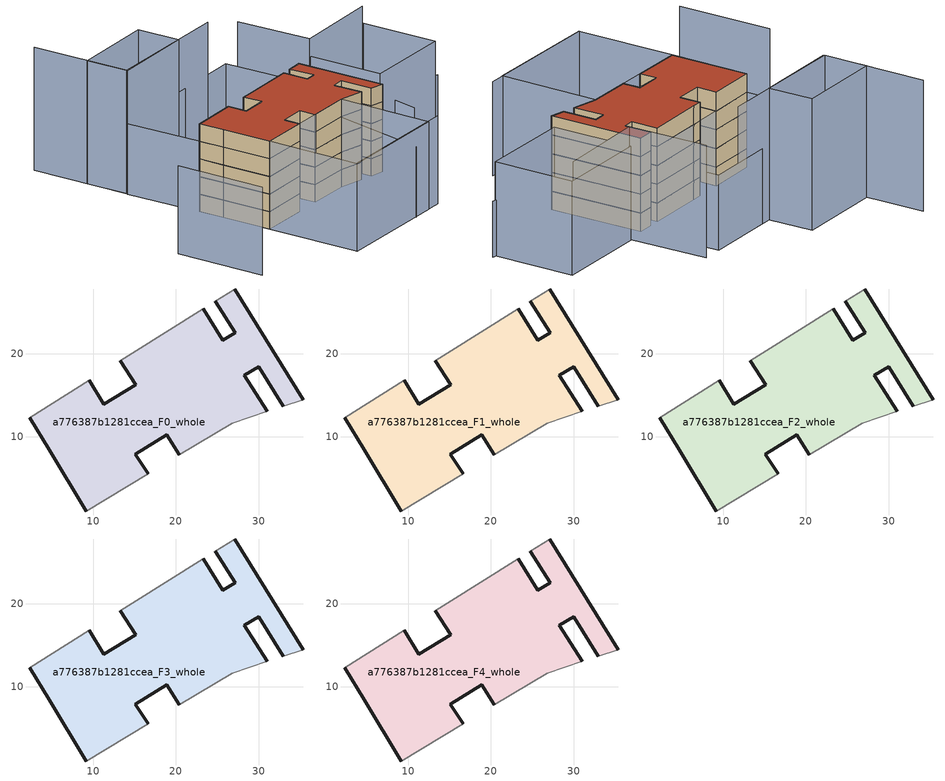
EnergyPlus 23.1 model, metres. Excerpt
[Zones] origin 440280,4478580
a776387b1281ccea_F0_whole
 floor ground (EU_floor_Construction): 31.05,13.03 28.28,17.39 30,18.46 32.99,13.67 35.4,14.47 27.13,27.81 24.78,26.36 27.15,22.53 25.65,21.61 23.31,25.4 14.74,20.05 13.29,19.14 15.15,16.28 11.27,13.88 9.56,16.8 2.34,12.26 4.7,8.4 9.2,1.01 16.65,5.51 15.12,7.89 18.9,10.24 20.44,7.8 26.81,11.63 z0
 wall outside (EU_wall_Construction): 23.31,25.4 25.65,21.61 27.15,22.53 24.78,26.36 / 27.13,27.81 35.4,14.47 / 32.99,13.67 30,18.46 28.28,17.39 31.05,13.03 / 20.44,7.8 18.9,10.24 15.12,7.89 16.65,5.51 / 9.2,1.01 4.7,8.4 2.34,12.26 / 9.56,16.8 11.27,13.88 15.15,16.28 13.29,19.14 z0:3
 wall adiabatic (EU_wall_Construction): 13.29,19.14 14.74,20.05 23.31,25.4 / 24.78,26.36 27.13,27.81 / 35.4,14.47 32.99,13.67 / 31.05,13.03 26.81,11.63 20.44,7.8 / 16.65,5.51 9.2,1.01 / 2.34,12.26 9.56,16.8 z0:3
a776387b1281ccea_F1_whole
 floor to a776387b1281ccea_F0_whole (EU_floor_Construction): 31.05,13.03 28.28,17.39 30,18.46 32.99,13.67 35.4,14.47 27.13,27.81 24.78,26.36 27.15,22.53 25.65,21.61 23.31,25.4 14.74,20.05 13.29,19.14 15.15,16.28 11.27,13.88 9.56,16.8 2.34,12.26 4.7,8.4 9.2,1.01 16.65,5.51 15.12,7.89 18.9,10.24 20.44,7.8 26.81,11.63 z3
 wall outside (EU_wall_Construction): 23.31,25.4 25.65,21.61 27.15,22.53 24.78,26.36 / 27.13,27.81 35.4,14.47 / 32.99,13.67 30,18.46 28.28,17.39 31.05,13.03 / 20.44,7.8 18.9,10.24 15.12,7.89 16.65,5.51 / 9.2,1.01 4.7,8.4 2.34,12.26 / 9.56,16.8 11.27,13.88 15.15,16.28 13.29,19.14 z3:6
 wall adiabatic (EU_wall_Construction): 13.29,19.14 14.74,20.05 23.31,25.4 / 24.78,26.36 27.13,27.81 / 35.4,14.47 32.99,13.67 / 31.05,13.03 26.81,11.63 20.44,7.8 / 16.65,5.51 9.2,1.01 / 2.34,12.26 9.56,16.8 z3:6
a776387b1281ccea_F2_whole
 floor to a776387b1281ccea_F1_whole (EU_floor_Construction): 31.05,13.03 28.28,17.39 30,18.46 32.99,13.67 35.4,14.47 27.13,27.81 24.78,26.36 27.15,22.53 25.65,21.61 23.31,25.4 14.74,20.05 13.29,19.14 15.15,16.28 11.27,13.88 9.56,16.8 2.34,12.26 4.7,8.4 9.2,1.01 16.65,5.51 15.12,7.89 18.9,10.24 20.44,7.8 26.81,11.63 z6
 wall outside (EU_wall_Construction): 23.31,25.4 25.65,21.61 27.15,22.53 24.78,26.36 / 27.13,27.81 35.4,14.47 / 32.99,13.67 30,18.46 28.28,17.39 31.05,13.03 / 20.44,7.8 18.9,10.24 15.12,7.89 16.65,5.51 / 9.2,1.01 4.7,8.4 2.34,12.26 / 9.56,16.8 11.27,13.88 15.15,16.28 13.29,19.14 z6:9
 wall adiabatic (EU_wall_Construction): 13.29,19.14 14.74,20.05 23.31,25.4 / 24.78,26.36 27.13,27.81 / 35.4,14.47 32.99,13.67 / 31.05,13.03 26.81,11.63 20.44,7.8 / 16.65,5.51 9.2,1.01 / 2.34,12.26 9.56,16.8 z6:9
a776387b1281ccea_F3_whole
 floor to a776387b1281ccea_F2_whole (EU_floor_Construction): 31.05,13.03 28.28,17.39 30,18.46 32.99,13.67 35.4,14.47 27.13,27.81 24.78,26.36 27.15,22.53 25.65,21.61 23.31,25.4 14.74,20.05 13.29,19.14 15.15,16.28 11.27,13.88 9.56,16.8 2.34,12.26 4.7,8.4 9.2,1.01 16.65,5.51 15.12,7.89 18.9,10.24 20.44,7.8 26.81,11.63 z9
 wall outside (EU_wall_Construction): 23.31,25.4 25.65,21.61 27.15,22.53 24.78,26.36 / 27.13,27.81 35.4,14.47 / 32.99,13.67 30,18.46 28.28,17.39 31.05,13.03 / 20.44,7.8 18.9,10.24 15.12,7.89 16.65,5.51 / 9.2,1.01 4.7,8.4 2.34,12.26 / 9.56,16.8 11.27,13.88 15.15,16.28 13.29,19.14 z9:12
 wall adiabatic (EU_wall_Construction): 13.29,19.14 14.74,20.05 23.31,25.4 / 24.78,26.36 27.13,27.81 / 35.4,14.47 32.99,13.67 / 31.05,13.03 26.81,11.63 20.44,7.8 / 16.65,5.51 9.2,1.01 / 2.34,12.26 9.56,16.8 z9:12
a776387b1281ccea_F4_whole
 floor to a776387b1281ccea_F3_whole (EU_floor_Construction): 31.05,13.03 28.28,17.39 30,18.46 32.99,13.67 35.4,14.47 27.13,27.81 24.78,26.36 27.15,22.53 25.65,21.61 23.31,25.4 14.74,20.05 13.29,19.14 15.15,16.28 11.27,13.88 9.56,16.8 2.34,12.26 4.7,8.4 9.2,1.01 16.65,5.51 15.12,7.89 18.9,10.24 20.44,7.8 26.81,11.63 z12
 wall outside (EU_wall_Construction): 23.31,25.4 25.65,21.61 27.15,22.53 24.78,26.36 / 27.13,27.81 35.4,14.47 / 32.99,13.67 30,18.46 28.28,17.39 31.05,13.03 / 20.44,7.8 18.9,10.24 15.12,7.89 16.65,5.51 / 9.2,1.01 4.7,8.4 2.34,12.26 / 9.56,16.8 11.27,13.88 15.15,16.28 13.29,19.14 z12:15
 wall adiabatic (EU_wall_Construction): 13.29,19.14 14.74,20.05 23.31,25.4 / 24.78,26.36 27.13,27.81 / 35.4,14.47 32.99,13.67 / 31.05,13.03 26.81,11.63 20.44,7.8 / 16.65,5.51 9.2,1.01 / 2.34,12.26 9.56,16.8 z12:15
 roof outside (EU_roof_Construction): 27.13,27.81 35.4,14.47 32.99,13.67 30,18.46 28.28,17.39 31.05,13.03 26.81,11.63 20.44,7.8 18.9,10.24 15.12,7.89 16.65,5.51 9.2,1.01 4.7,8.4 2.34,12.26 9.56,16.8 11.27,13.88 15.15,16.28 13.29,19.14 14.74,20.05 23.31,25.4 25.65,21.61 27.15,22.53 24.78,26.36 z15
shading: -8.1,-1.78 0.13,-15.37 / 17.73,-12.95 37.56,-1 / 9.2,1.02 26.81,11.64 / 26.81,11.64 35.32,-2.47 / 35.32,-2.47 17.71,-13.1 / 17.71,-13.1 9.2,1.02 / 50.41,26.81 36.87,18.54 / 36.87,18.54 29.83,30.06 / 29.83,30.06 43.38,38.33 / 43.38,38.33 50.41,26.81 z0:15; 32.16,-4.48 26.79,11.62 / -4.83,23.65 19.79,39.14 / 19.79,39.14 26.96,27.74 / 26.96,27.74 2.35,12.25 / 2.35,12.25 -4.83,23.65 z0:12; 41.89,16.54 39.58,23.26 / 39.58,23.26 51.06,27.21 z0:9; 43.16,38.19 29.88,29.69 / 29.88,29.69 22.7,40.91 z0:18; 15.17,36.15 -4.76,23.92 / -4.76,23.92 -13.84,38.71 / -8.68,30.11 4.07,38.14 / 4.07,38.14 8.08,31.77 / 8.08,31.77 -4.67,23.74 / -4.67,23.74 -8.68,30.11 z0:21
[Building]
EU S2 Campaign: North Axis=0; Terrain=City; Solar Distribution=FullExterior
[Site:Location]
Madrid: Latitude=40.5; Longitude=-3.5; Time Zone=1; Elevation=609
[SizingPeriod:WeatherFileDays]
AnnualSizingPeriod: Begin Month=1; Begin Day of Month=1; End Month=12; End Day of Month=31; Day of Week for Start Day=Monday; Use Weather File Daylight Saving Period=No; Use Weather File Rain and Snow Indicators=No
[MATERIAL]
EU_InternalMass_Material: Roughness=MediumRough; Thickness=0.1; Conductivity=1; Density=1800; Specific Heat=900; Thermal Absorptance=0.9; Solar Absorptance=0.7; Visible Absorptance=0.7
[MATERIAL:NOMASS] Roughness=MediumRough; Thermal Absorptance=0.9; Solar Absorptance=0.7; Visible Absorptance=0.7
Name | Thermal Resistance
EU_wall_NoMass | 0.419739
EU_roof_NoMass | 0.352165
EU_floor_NoMass | 0.608284
[CONSTRUCTION]
EU_wall_Construction: EU_wall_NoMass
EU_roof_Construction: EU_roof_NoMass
EU_floor_Construction: EU_floor_NoMass
EU_InternalMass_Construction: EU_InternalMass_Material
[ZONE] Type=1; Multiplier=1; Ceiling Height=autocalculate; Volume=1067.82; Floor Area=autocalculate; Part of Total Floor Area=Yes
a776387b1281ccea_F0_whole; a776387b1281ccea_F1_whole; a776387b1281ccea_F2_whole; a776387b1281ccea_F3_whole; a776387b1281ccea_F4_whole
[INTERNALMASS] Construction=EU_InternalMass_Construction; Surface Area=339.258
Name | Zone or ZoneList
a776387b1281ccea_F0_whole_EU_InternalMass | a776387b1281ccea_F0_whole
a776387b1281ccea_F1_whole_EU_InternalMass | a776387b1281ccea_F1_whole
a776387b1281ccea_F2_whole_EU_InternalMass | a776387b1281ccea_F2_whole
a776387b1281ccea_F3_whole_EU_InternalMass | a776387b1281ccea_F3_whole
a776387b1281ccea_F4_whole_EU_InternalMass | a776387b1281ccea_F4_whole
[OTHEREQUIPMENT] Fuel Type=Electricity; Design Level Calculation Method=Watts/Area; Power per Zone Floor Area=1; Fraction Latent=0; Fraction Radiant=0; Fraction Lost=0; Carbon Dioxide Generation Rate=0; EndUse Subcategory=EU_Step8_InternalGains
Name | Zone or ZoneList or Space or SpaceList | Schedule
EU_Step8_InternalGain_a776387b1281ccea_F0_whole_f000 | a776387b1281ccea_F0_whole | EU_Step8_GainSchedule_a776387b1281ccea_F0_whole_f000
EU_Step8_InternalGain_a776387b1281ccea_F1_whole_f000 | a776387b1281ccea_F1_whole | EU_Step8_GainSchedule_a776387b1281ccea_F1_whole_f000
EU_Step8_InternalGain_a776387b1281ccea_F2_whole_f000 | a776387b1281ccea_F2_whole | EU_Step8_GainSchedule_a776387b1281ccea_F2_whole_f000
EU_Step8_InternalGain_a776387b1281ccea_F3_whole_f000 | a776387b1281ccea_F3_whole | EU_Step8_GainSchedule_a776387b1281ccea_F3_whole_f000
EU_Step8_InternalGain_a776387b1281ccea_F4_whole_f000 | a776387b1281ccea_F4_whole | EU_Step8_GainSchedule_a776387b1281ccea_F4_whole_f000
[ZONEVENTILATION:DESIGNFLOWRATE] Schedule=EU_AlwaysOn; Design Flow Rate Calculation Method=AirChanges/Hour; Air Changes per Hour=0.703302; Ventilation Type=Natural; Fan Pressure Rise=0; Fan Total Efficiency=1; Constant Term Coefficient=1; Temperature Term Coefficient=0; Velocity Term Coefficient=0; Velocity Squared Term Coefficient=0; Minimum Indoor Temperature=-100; Maximum Indoor Temperature=100; Delta Temperature=-100; Minimum Outdoor Temperature=-100; Maximum Outdoor Temperature=100; Maximum Wind Speed=40
Name | Zone or ZoneList or Space or SpaceList
EU_ConstantAir_a776387b1281ccea_F0_whole | a776387b1281ccea_F0_whole
EU_ConstantAir_a776387b1281ccea_F1_whole | a776387b1281ccea_F1_whole
EU_ConstantAir_a776387b1281ccea_F2_whole | a776387b1281ccea_F2_whole
EU_ConstantAir_a776387b1281ccea_F3_whole | a776387b1281ccea_F3_whole
EU_ConstantAir_a776387b1281ccea_F4_whole | a776387b1281ccea_F4_whole
[HVACTEMPLATE:THERMOSTAT] Constant Heating Setpoint=20; Constant Cooling Setpoint=50
EU_HeatOnly_a776387b1281ccea_F0_whole; EU_HeatOnly_a776387b1281ccea_F1_whole; EU_HeatOnly_a776387b1281ccea_F2_whole; EU_HeatOnly_a776387b1281ccea_F3_whole; EU_HeatOnly_a776387b1281ccea_F4_whole
[HVACTEMPLATE:ZONE:IDEALLOADSAIRSYSTEM] System Availability Schedule=EU_AlwaysOn; Maximum Heating Supply Air Temperature=50; Minimum Cooling Supply Air Temperature=13; Maximum Heating Supply Air Humidity Ratio=0.0156; Minimum Cooling Supply Air Humidity Ratio=0.0077; Heating Limit=NoLimit; Cooling Limit=NoLimit; Heating Availability Schedule=EU_AlwaysOn; Cooling Availability Schedule=EU_CoolingOff; Dehumidification Control Type=ConstantSensibleHeatRatio; Cooling Sensible Heat Ratio=0.7; Dehumidification Setpoint=60; Humidification Control Type=None; Humidification Setpoint=30; Outdoor Air Method=None; Outdoor Air Flow Rate per Person=0.00944; Outdoor Air Flow Rate per Zone Floor Area=0; Outdoor Air Flow Rate per Zone=0; Demand Controlled Ventilation Type=None; Outdoor Air Economizer Type=NoEconomizer; Heat Recovery Type=None; Sensible Heat Recovery Effectiveness=0.7; Latent Heat Recovery Effectiveness=0.65
Name | Template Thermostat
a776387b1281ccea_F0_whole | EU_HeatOnly_a776387b1281ccea_F0_whole
a776387b1281ccea_F1_whole | EU_HeatOnly_a776387b1281ccea_F1_whole
a776387b1281ccea_F2_whole | EU_HeatOnly_a776387b1281ccea_F2_whole
a776387b1281ccea_F3_whole | EU_HeatOnly_a776387b1281ccea_F3_whole
a776387b1281ccea_F4_whole | EU_HeatOnly_a776387b1281ccea_F4_whole
[SIZING:ZONE] Zone Cooling Design Supply Air Temperature Input Method=SupplyAirTemperature; Zone Cooling Design Supply Air Temperature=13; Zone Heating Design Supply Air Temperature Input Method=SupplyAirTemperature; Zone Heating Design Supply Air Temperature=50; Zone Cooling Design Supply Air Humidity Ratio=0.008; Zone Heating Design Supply Air Humidity Ratio=0.008; Cooling Design Air Flow Method=DesignDay; Cooling Design Air Flow Rate=0; Cooling Minimum Air Flow per Zone Floor Area=0.000762; Cooling Minimum Air Flow=0; Cooling Minimum Air Flow Fraction=0.2; Heating Design Air Flow Method=DesignDay; Heating Design Air Flow Rate=0; Heating Maximum Air Flow per Zone Floor Area=0.002032; Heating Maximum Air Flow=0.141576; Heating Maximum Air Flow Fraction=0.3; Account for Dedicated Outdoor Air System=No; Dedicated Outdoor Air System Control Strategy=NeutralSupplyAir; Dedicated Outdoor Air Low Setpoint Temperature for Design=autosize; Dedicated Outdoor Air High Setpoint Temperature for Design=autosize; Zone Load Sizing Method=Sensible Load Only No Latent Load; Zone Latent Cooling Design Supply Air Humidity Ratio Input Method=HumidityRatioDifference; Zone Cooling Design Supply Air Humidity Ratio Difference=0.005; Zone Latent Heating Design Supply Air Humidity Ratio Input Method=HumidityRatioDifference; Zone Humidification Design Supply Air Humidity Ratio Difference=0.005
a776387b1281ccea_F0_whole; a776387b1281ccea_F1_whole; a776387b1281ccea_F2_whole; a776387b1281ccea_F3_whole; a776387b1281ccea_F4_whole
[SCHEDULE:CONSTANT]
Name | Hourly Value
EU_AlwaysOn | 1
EU_CoolingOff | 0
[SCHEDULE:FILE] Column Number=1; Rows to Skip at Top=0; Number of Hours of Data=8760; Column Separator=Comma; Interpolate to Timestep=No; Minutes per Item=60; Adjust Schedule for Daylight Savings=Yes
Name | File
EU_Step8_GainSchedule_a776387b1281ccea_F0_whole_f000 | ../../schedules/a776387b1281ccea/a776387b1281ccea_F0_whole_f000_gain.csv
EU_Step8_GainSchedule_a776387b1281ccea_F1_whole_f000 | ../../schedules/a776387b1281ccea/a776387b1281ccea_F1_whole_f000_gain.csv
EU_Step8_GainSchedule_a776387b1281ccea_F2_whole_f000 | ../../schedules/a776387b1281ccea/a776387b1281ccea_F2_whole_f000_gain.csv
EU_Step8_GainSchedule_a776387b1281ccea_F3_whole_f000 | ../../schedules/a776387b1281ccea/a776387b1281ccea_F3_whole_f000_gain.csv
EU_Step8_GainSchedule_a776387b1281ccea_F4_whole_f000 | ../../schedules/a776387b1281ccea/a776387b1281ccea_F4_whole_f000_gain.csv
